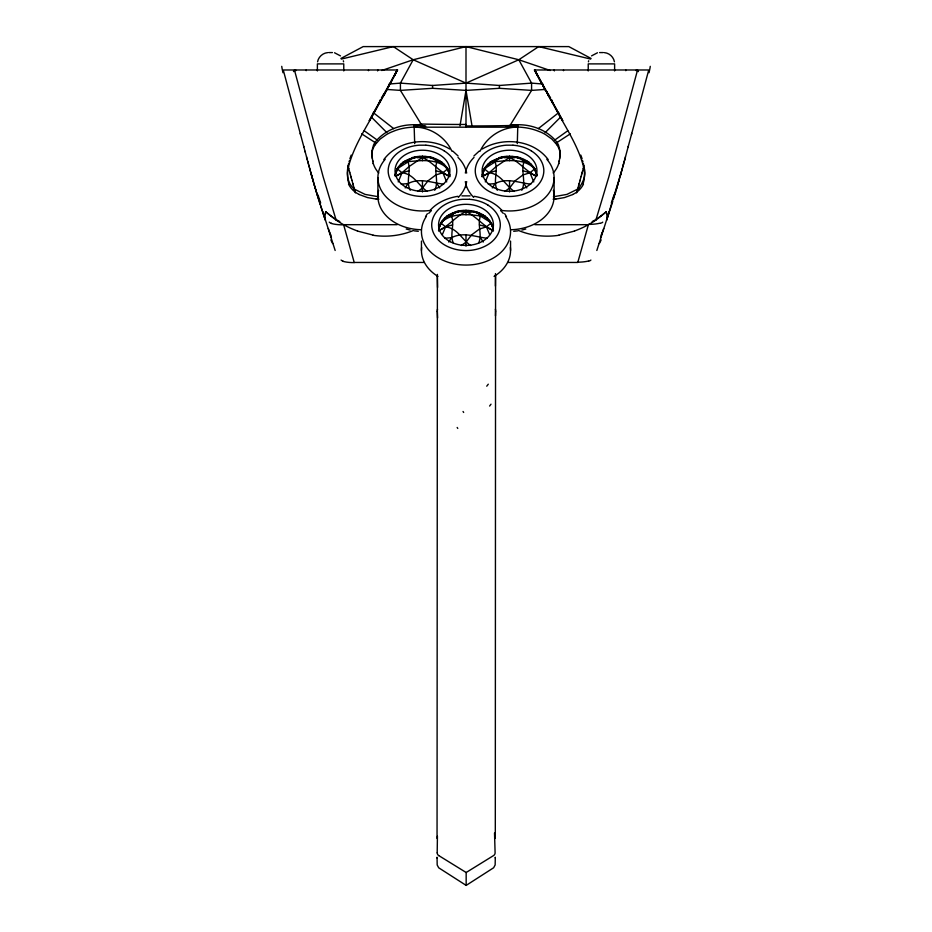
<?xml version="1.0" encoding="UTF-8"?>
<svg xmlns="http://www.w3.org/2000/svg" width="932" height="932" viewBox="0 0 932 932"><rect width="100%" height="100%" fill="white"/><g stroke="black" fill="none" stroke-linecap="round" stroke-linejoin="round"><path stroke-width="1.4" d="M368.49 70.692L368.49 69.982M410.22 190.279C405.595 181.332 411.408 171.243 408.03 161.912L411.979 157.659C426.122 153.512 446.556 158.475 449.737 174.843M449.737 175.484C444.191 150.739 400.725 150.739 395.168 175.484C397.347 158.125 418.899 154.747 432.937 157.659L436.887 161.912C433.508 171.243 439.31 181.332 434.696 190.279M437.05 838.451L437.388 274.404M453.325 243.042C449.457 234.503 454.898 224.88 451.566 216.026L455.527 211.762C470.066 207.323 491.956 213.23 493.412 230.763C483.16 226.022 476.264 216.387 466 211.541C454 209.35 439.135 217.669 438.588 230.763C448.84 226.022 455.736 216.387 466 211.541L476.473 211.762L480.434 216.026L491.327 222.888L493.284 229.587L493.284 228.957M491.327 223.971L488.787 220.115L485.374 217.307L485.374 216.212L480.434 216.026C477.102 224.88 482.543 234.503 478.675 243.042M495.3 838.427L495.579 276.058M497.304 190.279C492.69 181.332 498.492 171.243 495.113 161.912L499.063 157.659C513.299 153.419 534.385 158.685 536.832 175.484C531.275 150.739 487.809 150.739 482.263 175.484M482.263 174.843C485.211 157.892 506.029 154.91 520.021 157.659L523.97 161.912C520.592 171.243 526.405 181.332 521.78 190.279M437.306 311.439L437.318 310.333A5.138 3.705 0 0 1 437.527 309.319M437.341 276.023L437.574 287.464M495.463 315.82L495.568 311.579M517.295 143.691L517.831 124.702L508.814 126.228M495.393 286.066L495.463 273.589M437.423 836.26L437.19 852.85M636.276 70.727L636.335 69.982M347.776 168.04C346.483 175.565 348.114 184.42 354.603 189.149A21.96 21.716 -0.7 0 0 354.964 189.429L365.134 194.415L378.602 196.769M607.047 218.356L606.592 220.208L621.726 170.684M459.989 125.855L466 90.392L499.424 88.307L531.578 90.392L545.674 89.402M485.374 217.307C471.161 206.007 443.143 209.98 438.716 229.587L438.716 228.957M348.125 165.884L348.638 163.508M465.359 173.072L466.023 169.845L466.641 173.072M325.07 214.045L325.746 211.797L330.545 215.665M559.654 158.65L560.237 151.52L558.501 145.101A22.321 22.158 2.4 0 0 556.8 142.095C545.511 127.777 525.042 121.987 507.497 125.96M348.545 166.374C354.941 142.491 369.992 122.15 380.815 100.213M317.567 61.827C318.406 56.957 322.74 53.008 327.668 52.623M588.418 61.827L588.663 60.778M637.558 69.982L608.864 176.777L595.839 220.208L606.254 211.797L606.93 214.045M624.498 160.467L624.848 159.174M624.626 160.024L625.477 156.832M625.279 157.59L628.308 146.266M631.453 134.534L648.742 69.982L534.316 69.982L541.993 84.264M628.156 146.848L631.791 133.288M349.046 161.888L349.36 160.758M582.465 171.5L583.339 168.273M583.281 168.482L584.003 165.838M623.38 164.615L623.59 163.834L623.193 165.29M623.496 164.195L623.974 162.436M623.788 163.1L624.3 161.236M624.184 161.655L624.778 159.442M581.079 176.626L581.615 174.622M581.556 174.867L582.15 172.665M582.034 173.119L582.535 171.243M622.564 167.62L622.995 166.024M622.891 166.42L623.263 165.046M580.1 180.167L579.622 181.938M580.053 180.342L581.149 176.346M621.9 170.02L622.157 169.1M621.842 170.253L622.425 168.133M622.308 168.564L622.623 167.387M578.586 185.678L579.18 183.522M579.133 183.709L579.692 181.682M621.283 172.257L621.504 171.465M621.656 170.917L621.982 169.74M577.49 189.639L577.887 188.206M577.828 188.415L578.749 185.095M620.852 173.841L621.073 173.049A41.625 1.386 -73.9 0 1 620.467 175.298M621.236 172.432L621.411 171.826M576.582 192.877L577.083 191.118M576.955 191.549C581.114 184.676 586.904 177.127 584.224 168.04M577.456 189.744L577.7 188.905M620.188 176.23L620.409 175.426M620.91 173.632L618.196 183.208M618.673 181.554L618.895 180.785M617.555 185.433L617.776 184.664M617.858 184.396L618.021 183.802M617.345 186.167L617.683 185.002M617.159 186.808L616.46 189.161M616.203 190.035L616.39 189.406M616.576 188.777L616.763 188.124M616.052 190.547L615.504 192.388M615.621 191.969L613.407 199.262M615.027 193.972L615.341 192.936M612.743 201.417L609.505 211.517M596.841 250.475L609.132 211.972M558.92 163.624L560.237 153.99A20.504 19.968 -2.1 0 0 556.917 144.821M609.342 211.995L608.584 214.29M608.433 214.744L607.85 216.504M607.151 218.577L607.699 216.935M558.99 160.945L558.722 161.702M583.059 183.977L584.282 179.363L584.492 173.049A46.961 45.831 -3.6 0 0 583.432 166.385M603.703 228.503L602.981 230.542M602.934 230.67L602.352 232.289M602.282 232.499L601.932 233.454M601.536 234.549L601.816 233.781M601.757 233.944L602.002 233.256M601.42 234.887L601.047 235.889M601.338 235.074L601.606 234.375M398.22 181.915L402.042 172.758L409.032 166.595L422.452 157.438C432.704 162.285 439.636 171.884 449.876 176.649L442.875 172.735L435.885 170.766M442.316 234.713L445.578 226.86L452.579 224.868M485.304 181.915L489.125 172.758L496.127 166.595L509.548 157.438C519.415 162.052 526.114 171.22 535.795 175.997L529.958 172.735L522.968 170.766M480.097 151.194C487.424 135.443 504.888 125.237 522.211 127.369A56.852 55.174 0 0 1 536.098 130.352L540.77 132.134A49.536 48.173 -0.7 0 1 545.476 134.546L551.861 139.066L556.94 144.798M396.916 70.774L396.088 72.347M397.335 69.982L393.921 76.412M395.261 73.919L397.684 69.982L283.258 69.982L300.547 134.534M394.422 75.492L396.158 72.859M394.003 76.273L392.745 78.626M395.389 74.304L391.906 80.187M397.16 69.982L394.853 74.257M393.071 78.02L391.347 81.224M393.7 76.389L394.469 74.968M391.056 81.748L392.302 80.047M371.169 117.35L369.352 120.589L375.631 109.056M376.132 108.135L377.344 105.922M377.914 104.873L378.485 103.825M378.823 103.196L379.51 101.938M379.848 101.32L380.536 100.062M381.561 98.186L382.038 97.289M382.516 96.415L382.994 95.542M383.471 94.668L384.007 93.701M392.931 77.799L393.316 77.1M390.473 82.82L387.863 87.585M390.217 83.297L390.636 82.529M391.522 81.48L386.85 89.425M391.766 79.931L392.547 78.509M389.378 84.835L389.797 84.066M550.253 70.506L518.809 59.753L466 46.6L413.191 59.753L400.422 83.123L400.422 90.392L422.336 126.076M390.997 81.34L391.382 80.641M388.539 86.361L388.959 85.604M389.122 84.73L390.252 82.703M387.269 88.656L387.689 87.899M388.003 86.769L388.749 85.418M386.116 90.754L386.99 89.169M386.5 89.472L386.873 88.796M385.161 92.478L385.58 91.709M387.258 88.121L387.63 87.445M386.943 89.822L383.506 95.996M384.473 92.99L385.755 90.812M369.352 120.589L369.806 119.774M383.879 94.761L384.73 93.235M385.021 93.27L385.405 92.594M371.099 117.455L371.985 115.894M383.879 95.32L384.648 93.957M373.441 113.296L373.895 112.481M380.536 100.726L381.433 99.13M372.532 114.916L374.815 110.861M371.623 116.535L372.858 114.321M381.957 98.745L383.436 95.553L379.569 102.974M374.629 111.199L378.707 103.965M378.94 103.557L379.627 102.334M383.308 94.854L383.937 93.806M381.421 97.977L382.05 96.94M379.545 101.064L380.163 100.039M509.664 126.076L531.578 90.392L531.578 83.123L518.809 59.753L538.696 46.6L590.678 59.077M425.528 216.608L427.369 213.684M405.199 187.926L408.03 183.581C419.68 177.441 431.831 182.835 443.69 184.175M448.746 242.04L451.566 237.683C463.227 231.555 475.378 236.938 487.238 238.277M492.282 187.926L495.113 183.581C506.775 177.441 518.926 182.835 530.786 184.175M375.06 144.798L380.139 139.066L386.524 134.534A49.536 48.173 0.7 0 1 391.242 132.146L395.89 130.305A56.852 55.174 0 0 1 409.789 127.404C427.112 125.191 444.576 135.466 451.904 151.194M383.821 159.582C398.651 139.695 429.081 136.596 449.678 148.992M473.899 155.982L479.211 151.1M430.363 210.096C437.411 202.232 447.64 197.98 457.903 196.314M545.138 132.624L560.516 117.176M591.54 55.885L597.482 52.763M606.254 211.797L601.455 215.665M577.619 188.963L577.444 189.114A21.96 21.716 0.7 0 1 577.036 189.429L566.866 194.415L553.398 196.769M417.804 191.421L422.452 188.043L428.009 180.831L435.873 174.936L442.875 172.758L447.779 168.774C435.524 157.089 418.2 161.038 403.078 162.11L403.078 163.205M504.888 191.421L509.548 188.043L515.093 180.831L522.968 174.936L529.958 172.758L534.863 168.774C522.607 157.089 505.284 161.038 490.174 162.11L490.174 163.205M461.34 245.535L466 242.157L471.557 234.934L479.421 229.051L486.422 226.86L491.327 222.888M538.23 128.674L558.711 112.644M601.303 215.77L597.971 218.123M554.82 140.021L567.774 130.76M555.67 143.342L570.302 133.859M437.05 857.999L437.05 857.242L437.19 864.978L438.704 867.797L466.163 885.4L493.634 867.762L495.148 864.954L495.3 857.219L495.3 857.964M596.503 219.09L594.966 220.057M397.137 169.869L397.137 168.774L408.03 161.912M484.221 169.869L484.221 168.774L495.113 161.912M440.673 223.971L440.673 222.888C451.472 212.811 466.897 213.917 480.434 216.026M466.163 885.4L466.163 872.503L493.634 855.529A3.518 3.39 0 0 0 495.102 852.827L494.519 833.01M594.336 220.43L593.078 221.164M592.764 221.35L592.135 221.711M427.112 191.421C418.526 185.456 413.692 173.981 402.042 172.758L396.205 175.997L402.042 172.758L409.032 170.766M514.196 191.421C505.61 185.456 500.775 173.981 489.125 172.758L482.124 176.649L489.125 172.758L496.115 170.766M438.588 230.763L445.578 226.849C457.228 228.107 462.074 239.559 470.66 245.535M482.322 148.992C502.919 136.596 533.349 139.695 548.179 159.582M340.984 58.436L363.189 46.6L568.811 46.6L591.016 58.436M572.796 194.532L564.489 197.572L555.81 199.075M518.809 59.753L466 83.123L432.576 85.476L400.422 83.123L389.145 84.02M413.342 230.542L413.027 230.67A74.816 73.29 0 0 1 373.103 235.283M589.012 261.088L590.317 260.529A7.992 2.004 -1.5 0 0 590.888 260.04M381.747 70.506L413.191 59.753L466 83.123L499.424 85.476L531.578 83.123L542.855 84.02M574.508 231.066L558.874 235.109M600.324 223.354L602.107 222.655A8.726 2.12 -1.4 0 0 602.724 222.131M548.529 94.668L547.993 93.701M513.788 124.876L508.406 126.309M521.885 230.064L525.811 229.004M341.322 59.077L393.304 46.6L413.191 59.753M513.707 231.311L517.831 230.833M401.214 184.175L408.03 183.581M488.31 184.175L495.113 183.581M444.762 238.277L451.566 237.683M472.011 125.855L466 90.392L432.576 88.307L400.422 90.392L386.326 89.402M451.566 216.026L446.626 216.212L446.626 217.307M461.934 195.871L470.066 195.871M328.74 52.576L332.398 52.576M599.602 52.576L603.26 52.576M546.245 90.812L547.422 92.163M420.39 125.482L414.169 124.702L414.169 127.183L517.831 127.183M397.149 224.682L343.605 224.682L354.218 262.451L424.083 262.451M534.851 224.682L588.395 224.682L577.782 262.451L507.917 262.451M523.97 161.912L528.922 162.11L528.922 163.205M436.887 161.912L441.826 162.11L441.826 163.205M512.903 145.194L506.192 145.194A34.461 25.84 0 0 0 486.527 151.73A33.016 24.745 0 0 0 483.044 154.456A34.822 26.108 0 0 0 475.437 168.249A32.865 24.64 0 0 0 475.425 173.27A34.81 26.096 0 0 0 483.056 187.064A32.865 24.64 0 0 0 487.786 190.629A34.799 26.096 0 0 0 506.192 196.326A32.923 24.675 0 0 0 512.903 196.337A34.799 26.096 0 0 0 531.287 190.617A32.865 24.64 0 0 0 536.04 187.076A34.81 26.096 0 0 0 543.647 173.27A32.865 24.64 0 0 0 543.659 168.249A34.729 26.038 0 0 0 534.933 153.512A33.016 24.745 0 0 0 531.298 150.902M425.808 145.194L419.097 145.194A34.461 25.84 0 0 0 399.444 151.73A33.016 24.745 0 0 0 395.96 154.456A34.822 26.108 0 0 0 388.353 168.249A32.865 24.64 0 0 0 388.341 173.27A34.81 26.096 0 0 0 395.972 187.064A32.865 24.64 0 0 0 400.702 190.629A34.799 26.096 0 0 0 419.109 196.326A32.923 24.675 0 0 0 425.808 196.337A34.799 26.096 0 0 0 444.203 190.617A32.865 24.64 0 0 0 448.956 187.076A34.81 26.096 0 0 0 456.563 173.27A32.865 24.64 0 0 0 456.575 168.249A34.729 26.038 0 0 0 447.849 153.512A33.016 24.745 0 0 0 444.215 150.902M469.355 199.297L462.645 199.297A34.461 25.84 0 0 0 442.98 205.844A33.016 24.745 0 0 0 439.508 208.57A34.822 26.108 0 0 0 431.889 222.364A32.865 24.64 0 0 0 431.877 227.385A34.81 26.096 0 0 0 439.508 241.178A32.865 24.64 0 0 0 444.249 244.743A34.799 26.096 0 0 0 462.645 250.44A32.923 24.675 0 0 0 469.355 250.452A34.799 26.096 0 0 0 487.751 244.732A32.865 24.64 0 0 0 492.492 241.178A34.81 26.096 0 0 0 500.111 227.385A32.865 24.64 0 0 0 500.123 222.352A34.729 26.038 0 0 0 491.397 207.615A33.016 24.745 0 0 0 487.751 205.005M424.503 125.96C406.958 121.987 386.489 127.789 375.2 142.095A22.321 22.158 -2.4 0 0 373.499 145.101L371.763 151.52L372.346 158.65M376.19 199.075L367.511 197.572L359.204 194.532M414.169 230.833L418.293 231.311M604.332 52.623C609.26 53.008 613.594 56.957 614.433 61.827M373.126 235.109L357.492 231.066M474.097 196.314C484.36 197.98 494.589 202.232 501.637 210.096M334.518 52.763L340.46 55.885M423.594 126.309L422.056 125.913M423.186 126.228L420.518 125.505M406.189 229.004L410.115 230.064M421.788 125.867L418.212 124.876M479.421 224.868L486.411 226.849L493.412 230.763M331.675 223.354L329.893 222.655A8.726 2.12 1.3 0 1 329.264 222.131M342.988 261.088L341.683 260.529A7.992 2.004 1.4 0 1 341.1 260.04M518.658 230.542L518.973 230.67A74.816 73.29 0 0 0 558.897 235.283M339.865 221.711L339.236 221.35M338.922 221.164L337.664 220.43M337.035 220.057L335.497 219.09M438.704 855.553L466.163 872.503M361.698 133.859L376.33 143.342M334.029 218.123L330.697 215.77M364.226 130.76L377.18 140.021M373.289 112.644L393.77 128.674M484.221 168.774L489.125 172.735M397.137 168.774L402.042 172.735M440.673 222.888L445.578 226.849M452.789 151.1L458.101 155.982M354.3 188.905L354.824 190.757M325.746 211.797L336.161 220.208L323.136 176.777L294.442 69.982M371.484 117.176L386.862 132.624M523.97 183.581L526.801 187.926M480.434 237.683L483.254 242.04M436.887 183.581L439.718 187.926M547.527 92.99L547.002 92.163M504.631 213.684L506.472 216.608M551.837 100.039L552.455 101.064M549.95 96.94L550.579 97.977M548.063 93.806L548.692 94.854M553.06 103.557L551.185 100.213M553.293 103.965L557.371 111.199M552.07 101.786C562.637 123.175 577.269 143.05 583.455 166.374M552.431 102.974L550.567 99.13M557.185 110.861L558.559 113.296M558.256 112.76L559.468 114.916M550.125 98.338L550.835 100.155M559.142 114.321L560.901 117.455M550.043 98.745L546.769 92.338M550.299 98.652L548.529 95.495M559.922 115.719L560.377 116.535M560.831 117.35L561.74 118.97M548.494 95.996L547.736 94.633M561.775 119.016L562.648 120.589L556.369 109.056M547.27 93.235L547.69 94.004M548.121 94.761L545.01 89.169M562.194 119.774L562.648 120.589M545.127 88.796L545.5 89.472M546.42 91.709L546.839 92.478M545.826 91.208L543.519 87.037M544.37 87.445L544.742 88.121M543.997 86.769L543.251 85.418M542.878 84.73L541.748 82.703M545.15 89.425L543.892 87.13M542.75 85.651L544.137 87.585M540.618 80.641L541.003 81.34M540.234 79.931L539.453 78.509M543.041 85.604L543.461 86.361M543.263 86L541.527 82.82M542.203 84.066L542.622 84.835M549.006 95.542L549.484 96.415M549.962 97.289L550.439 98.186M551.464 100.062L552.152 101.32M552.49 101.938L553.177 103.196M553.515 103.825L554.086 104.873M554.657 105.922L555.868 108.135M538.684 77.1L539.069 77.799M538.3 76.389L537.531 74.968M541.364 82.529L541.783 83.297M540.525 80.968L540.944 81.748M537.147 74.257L534.84 69.982M540.653 81.224L538.929 78.02M539.675 79.406L540.094 80.187M539.255 78.626L537.997 76.273M538.079 76.412L534.665 69.982L537.578 75.492M529.958 172.758L533.78 181.915M486.422 226.86L489.684 234.713M442.875 172.758L446.696 181.915M373.278 161.702L373.01 160.945M331.011 236.041L330.58 234.887M330.394 234.375L330.662 235.074M330.184 233.781L330.464 234.549M329.998 233.256L330.243 233.944M330.068 233.454L328.297 228.503M348.941 183.977L347.718 179.363L347.508 173.049A46.961 45.831 3.6 0 1 348.568 166.385M324.301 216.935L324.849 218.577M324.15 216.504L323.567 214.744M323.416 214.29L322.658 211.995M322.495 211.517L320.585 205.611M373.08 163.624L371.763 153.99A20.504 19.968 2.1 0 1 375.083 144.821M322.868 211.972L335.159 250.475M320.258 204.574L318.895 200.252M319.268 201.429L325.408 220.208L324.953 218.356M318.93 200.345L317.812 196.734L318.616 199.332M316.379 191.969L317.917 197.06M317.463 195.604L317.661 196.244M317.579 195.953L316.659 192.936M316.892 193.693L316.624 192.819M316.496 192.388L314.492 185.585M316.041 190.862L316.391 192.039M315.692 189.685L316.03 190.827M315.61 189.406L315.855 190.245M315.331 188.439L315.54 189.161M315.424 188.777L314.83 186.75M314.317 185.002L313.979 183.825L314.667 186.202M314.224 184.664L314.457 185.456M314.026 183.965L313.303 181.472M313.804 183.22L310.985 173.259M582.64 160.758L582.954 161.888M313.152 180.936L313.373 181.705M313.327 181.554L312.639 179.13M312.721 179.41L312.931 180.179M312.663 179.235L311.591 175.426M312.243 177.721L312.488 178.618M354.917 191.118L355.418 192.877M354.673 190.233L355.045 191.549M311.335 174.494L311.649 175.612M354.113 188.206L354.544 189.744M354.172 188.415L353.251 185.095M311.148 173.841L310.927 173.037A41.625 1.386 73.9 0 0 311.533 175.298M310.973 173.224L310.263 170.626M352.82 183.522L353.275 185.188M352.867 183.709L351.9 180.167M310.496 171.465L310.764 172.432M310.298 170.777L309.843 169.1M351.947 180.342L351.282 177.942M310.344 170.917L309.575 168.133M350.851 176.346L351.341 178.14M350.385 174.622L350.98 176.8M349.908 172.874L350.444 174.867M309.354 167.306L309.692 168.564M309.005 166.024L309.436 167.62M308.737 165.046L309.121 166.467M349.85 172.665L348.661 168.273M348.219 166.653L348.719 168.482M308.41 163.834L308.818 165.337M308.026 162.436L308.504 164.195M307.7 161.236L308.212 163.1M347.997 165.838L348.253 166.781M307.152 159.174L307.816 161.655M306.523 156.832L307.374 160.024M305.02 151.252L306.721 157.59M303.692 146.266L305.265 152.137M300.209 133.288L303.844 146.848M583.362 163.508L583.875 165.884M343.337 60.778L343.582 61.827M295.665 69.982L295.724 70.727M437.586 317.952L437.306 311.603M414.169 127.183L414.705 143.691M563.51 69.982L563.51 70.692M495.568 311.486L495.556 310.379A5.138 3.705 0 0 0 495.346 309.296M625.791 69.982L625.791 70.692M614.619 70.937L614.619 63.889L588.232 63.889L588.232 70.937M554.097 177.569L554.097 196.349M535.772 170.894L535.772 171.535M534.863 168.774L534.863 169.869M533.71 167.178L533.71 167.807M530.727 163.822L530.727 164.463M526.93 160.98L526.93 161.609M522.456 158.743L522.456 159.372M520.021 157.659L520.021 158.755M517.493 157.205L517.493 157.834M512.216 156.425L512.216 157.054M510.55 241.062L510.55 250.452M509.548 156.098L509.548 160.7M509.548 180.831L509.548 191.969M506.868 156.425L506.868 157.054M501.602 157.205L501.602 157.834M499.424 85.476L499.424 88.307M499.063 157.659L499.063 158.755M496.628 158.743L496.628 159.372M492.166 160.98L492.166 161.609M492.236 225.008L492.236 225.637M490.174 221.28L490.174 221.921M488.356 163.822L488.356 164.463M487.18 217.937L487.18 218.566M485.374 167.178L485.374 167.807M483.312 170.894L483.312 171.535M483.382 215.082L483.382 215.723M478.908 212.845L478.908 213.486M476.473 211.762L476.473 212.857M473.945 211.308L473.945 211.948M468.668 210.527L468.668 211.156M466 46.6L466 126.717M466 184.629L466 186.971M466 210.201L466 214.814M466 234.934L466 246.083M463.332 210.527L463.332 211.156M458.055 211.308L458.055 211.948M455.527 211.762L455.527 212.857M453.092 212.845L453.092 213.486M448.688 170.894L448.688 171.535M448.618 215.082L448.618 215.723M447.779 168.774L447.779 169.869M446.626 167.178L446.626 167.807M444.82 217.937L444.82 218.566M443.644 163.822L443.644 164.463M441.826 221.28L441.826 221.921M439.834 160.98L439.834 161.609M439.764 225.008L439.764 225.637M435.372 158.743L435.372 159.372M432.937 157.659L432.937 158.755M432.576 85.476L432.576 88.307M430.398 157.205L430.398 157.834M425.132 156.425L425.132 157.054M422.452 156.098L422.452 160.7M422.452 180.831L422.452 191.969M421.45 241.062L421.45 250.452M419.784 156.425L419.784 157.054M414.507 157.205L414.507 157.834M411.979 157.659L411.979 158.755M409.544 158.743L409.544 159.372M405.07 160.98L405.07 161.609M401.273 163.822L401.273 164.463M398.29 167.178L398.29 167.807M396.228 170.894L396.228 171.535M377.903 177.569L377.903 196.349M343.768 70.937L343.768 63.889L317.381 63.889L317.381 70.937M306.209 69.982L306.209 70.692M332.747 243.555A82.133 3.565 73.6 0 1 330.872 239.897M325.058 218.263A21.622 15.355 -22.5 0 1 325.326 214.034M331.244 236.949A48.114 0.583 71.4 0 1 331.419 237.683M320.655 202.99A84.754 1.293 72 0 1 317.94 194.858M378.835 173.014A25.071 24.43 2.4 0 1 373.266 163.566M293.627 71.613A62.467 6.571 83.5 0 1 293.557 71.181A62.63 6.594 83.5 0 1 293.58 70.855M282.978 72.731A132.985 2.202 74.7 0 1 281.744 66.335M349.896 158.801A109.813 108.17 -27.1 0 1 351.189 155.108M638.42 70.855A62.63 6.594 -83.5 0 1 638.35 71.275A62.467 6.571 -83.5 0 1 638.373 71.613M601.128 239.897A82.133 3.565 -73.6 0 1 599.253 243.555M606.674 214.034A21.622 15.355 22.5 0 1 606.942 218.263M600.581 237.683A48.114 0.583 -71.4 0 1 600.756 236.949M614.06 194.858A84.754 1.293 -72 0 1 611.345 202.99M558.734 163.566A25.071 24.43 -2.4 0 1 553.165 173.014M650.256 66.335A132.985 2.202 -74.7 0 1 649.022 72.731M580.811 155.108A109.813 108.17 27.1 0 1 582.104 158.801M595.793 220.15A94.703 92.559 -1.3 0 1 574.485 231.008M555.798 198.982A52.495 51.307 0 0 1 553.107 199.215M583.467 184.175A22.508 21.984 -0.2 0 1 572.761 194.462M506.216 126.111A24.954 14.504 -12.6 0 1 507.439 125.785M357.515 231.008A94.703 92.559 1.3 0 1 336.207 220.15M378.893 199.215A52.495 51.307 0 0 1 376.202 198.982M359.239 194.462A22.508 21.984 0.2 0 1 348.533 184.175M424.561 125.785A24.954 14.504 12.6 0 1 425.784 126.111M516.829 125.389A175.95 14.784 0.1 0 1 465.965 125.948M465.965 124.469A175.95 13.304 0 0 1 420.029 124.014M466.676 181.6A44.55 33.401 0 0 1 458.311 197.398M430.561 210.411A44.55 33.401 0 0 1 385.37 196.081A44.55 33.401 0 0 1 385.172 159.29M457.985 157.415A44.55 33.401 0 0 1 466.268 171.488M510.375 247.458A44.55 33.401 0 0 1 494.077 276.385M437.923 276.385A44.55 33.401 0 0 1 421.625 247.458M546.828 159.29A44.55 33.401 0 0 1 546.63 196.081A44.55 33.401 0 0 1 501.439 210.411M473.689 197.398A44.55 33.401 0 0 1 465.324 181.6M465.732 171.488A44.55 33.401 0 0 1 474.015 157.415M482.24 176.136A27.412 20.551 0 0 1 488.263 165.022M492.259 162.028A27.412 20.551 0 0 1 496.954 159.721M504.55 157.776A27.412 20.551 0 0 1 507.078 157.508M512.006 157.508A27.412 20.551 0 0 1 514.534 157.776M522.13 159.721A27.412 20.551 0 0 1 526.825 162.028M530.832 165.022A27.412 20.551 0 0 1 536.844 176.136M553.352 190.268A44.55 33.401 0 0 1 510.876 229.726M513.043 145.206A34.461 25.84 0 0 1 531.426 150.914M438.692 230.239A27.412 20.551 0 0 1 444.715 219.137M448.723 216.131A27.412 20.551 0 0 1 453.406 213.836M461.014 211.879A27.412 20.551 0 0 1 463.542 211.622M468.458 211.622A27.412 20.551 0 0 1 470.986 211.879M478.594 213.836A27.412 20.551 0 0 1 483.277 216.131M487.285 219.137A27.412 20.551 0 0 1 493.308 230.239M505.575 216.34A44.55 33.401 0 0 1 466 265.072A44.55 33.401 0 0 1 426.425 216.34M428.708 213.405A44.55 33.401 0 0 1 431.411 210.62M500.589 210.62A44.55 33.401 0 0 1 503.292 213.405M469.507 199.308A34.461 25.84 0 0 1 487.89 205.017M395.156 176.136A27.412 20.551 0 0 1 401.168 165.022M405.175 162.028A27.412 20.551 0 0 1 409.87 159.721M417.466 157.776A27.412 20.551 0 0 1 419.994 157.508M424.922 157.508A27.412 20.551 0 0 1 427.45 157.776M435.046 159.721A27.412 20.551 0 0 1 439.741 162.028M443.737 165.022A27.412 20.551 0 0 1 449.76 176.136M421.124 229.726A44.55 33.401 0 0 1 378.648 190.268M425.959 145.206A34.461 25.84 0 0 1 444.343 150.914M438.681 855.588A3.518 3.378 0 0 1 437.236 852.85M354.253 262.603A14.411 4.136 0 0 1 342.592 261.193M588.558 260.983A14.411 3.681 -0.9 0 1 577.84 262.172M343.628 224.845A15.937 4.427 0 0 1 331.268 223.47M599.835 223.226A15.937 3.961 -0.8 0 1 588.453 224.402M457.775 428.429A242.005 1.258 58.1 0 1 457.169 427.462M463.658 412.457A272.295 1.351 57.6 0 1 463.041 411.478M489.603 406.049A242.005 2.516 -52.7 0 1 491.013 404.185M486.737 386.197A272.295 2.878 -52.2 0 1 488.298 384.194M554.33 69.982L554.319 70.692L554.33 69.982M377.681 70.692L377.67 69.982L377.681 70.692M493.762 187.565A27.412 20.551 0 0 0 536.844 172.606A27.412 20.551 0 0 0 498.026 152.114A27.412 20.551 0 0 0 493.762 187.565M450.214 241.679A27.412 20.551 0 0 0 493.308 226.721A27.412 20.551 0 0 0 454.478 206.217A27.412 20.551 0 0 0 450.214 241.679M406.667 187.565A27.412 20.551 0 0 0 449.76 172.606A27.412 20.551 0 0 0 410.942 152.114A27.412 20.551 0 0 0 406.667 187.565"/></g></svg>
